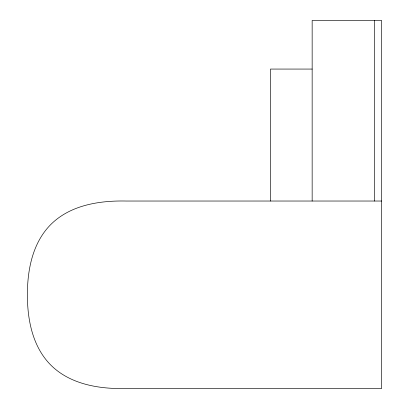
<?xml version="1.0" encoding="UTF-8"?>
<svg xmlns="http://www.w3.org/2000/svg" width="409" height="409" viewBox="0 0 409 409"><rect width="100%" height="100%" fill="white"/><g stroke="black" fill="none" stroke-linecap="round" stroke-linejoin="round"><path stroke-width="0.61" d="M312.154 69.065L270.482 69.065L270.482 201.029M381.607 201.029L126.269 201.034C99.694 200.461 70.476 204.929 50.834 224.469C32.577 242.793 27.362 269.817 27.393 294.787C27.362 319.761 32.577 346.781 50.834 365.109C69.162 383.366 96.187 388.586 121.156 388.55L381.607 388.55L381.607 20.45L312.154 20.45L312.154 201.029M374.659 20.45L374.659 201.029"/></g></svg>
